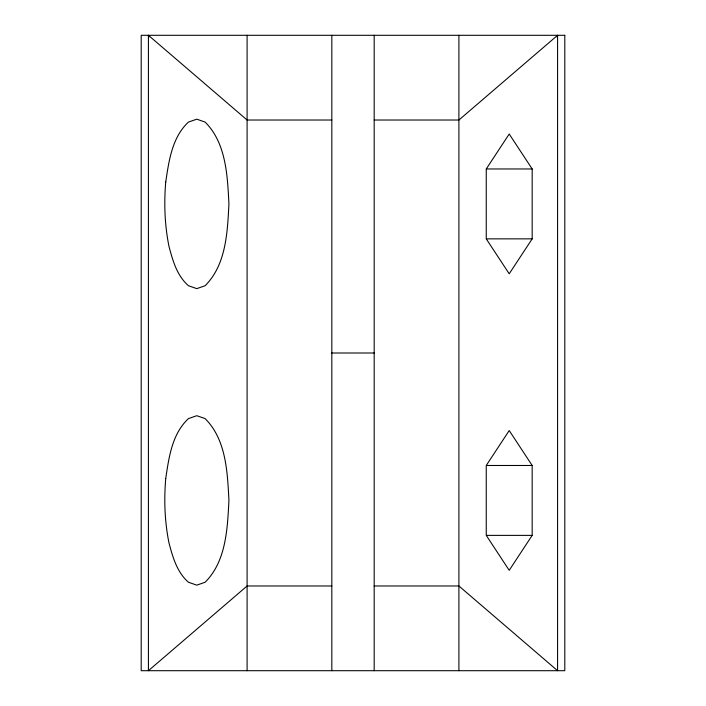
<?xml version="1.0" encoding="UTF-8"?>
<svg xmlns="http://www.w3.org/2000/svg" width="706" height="706" viewBox="0 0 706 706"><rect width="100%" height="100%" fill="white"/><g stroke="black" fill="none" stroke-linecap="round" stroke-linejoin="round"><path stroke-width="1.06" d="M557.246 37.48L557.581 35.3L458.9 120.02L374.18 120.02M532.174 238.857L509.211 273.804L486.249 238.857L486.249 168.963L509.211 134.016L532.174 168.963L532.174 238.857L486.531 238.857M532.174 535.377L509.211 570.324L486.249 535.377L486.249 465.483L509.211 430.536L532.174 465.483L532.174 535.377L486.531 535.377M331.82 120.02L247.1 120.02L148.419 35.3L148.419 670.7L247.1 585.98L331.82 585.98M486.531 168.963L532.174 168.963M331.591 353L374.409 353M486.531 465.483L532.174 465.483M374.18 585.98L458.9 585.98L557.581 670.7L557.581 35.3M148.419 35.3L148.754 37.48M458.9 35.3L458.9 670.7M374.18 35.3L374.18 670.7M331.82 35.3L331.82 670.7M247.1 35.3L247.1 670.7M165.742 181.98C163.889 203.452 164.71 225.108 168.955 246.27C172.714 260.505 176.941 275.702 188.467 285.736L196.789 288.63L205.111 285.736C226.247 264.662 227.456 231.983 228.929 203.91C227.456 175.829 226.247 143.15 205.111 122.076L196.789 119.19L188.467 122.076C172.061 137.273 168.875 160.968 165.742 181.98M165.742 478.5C163.889 499.972 164.71 521.628 168.955 542.79C172.714 557.025 176.941 572.222 188.467 582.256L196.789 585.15L205.111 582.256C226.247 561.182 227.456 528.503 228.929 500.43C227.456 472.349 226.247 439.67 205.111 418.596L196.789 415.71L188.467 418.596C172.061 433.793 168.875 457.488 165.742 478.5M564.8 35.3L141.2 35.3L141.2 670.7L564.8 670.7L564.8 35.3"/></g></svg>
